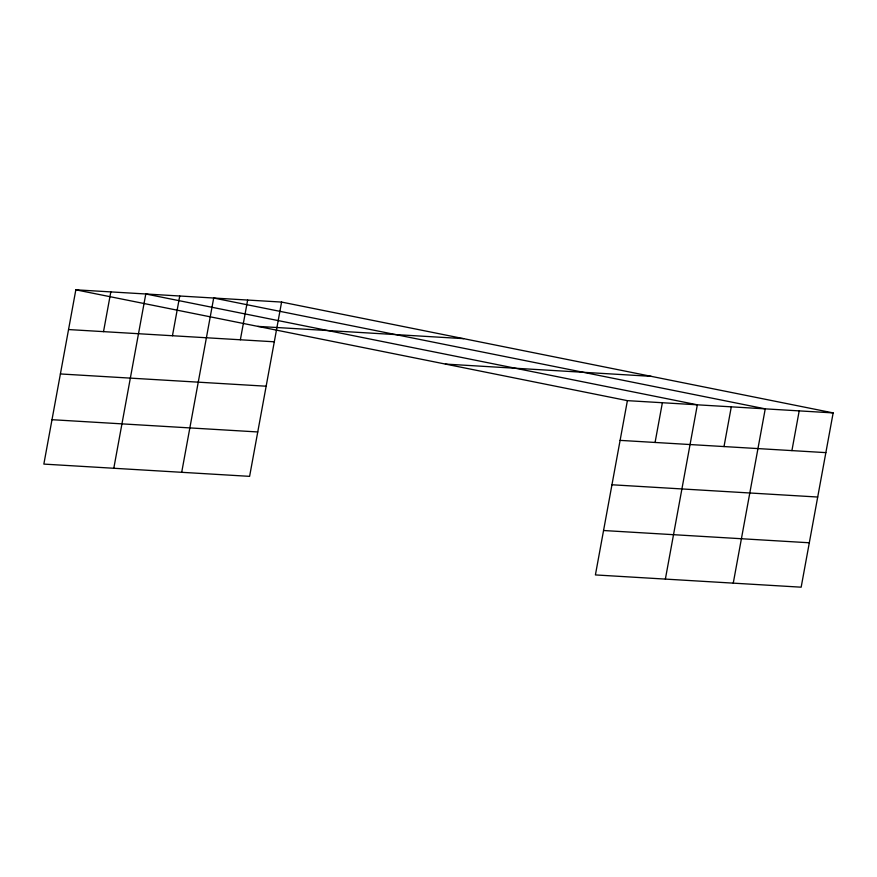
<?xml version="1.0" encoding="UTF-8"?>
<svg xmlns="http://www.w3.org/2000/svg" width="877" height="877" viewBox="0 0 877 877"><rect width="100%" height="100%" fill="white"/><g stroke="black" fill="none" stroke-linecap="round" stroke-linejoin="round"><path stroke-width="1.32" d="M281.594 302.072L75.839 289.816L43.85 464.097L249.605 476.354L281.594 302.072L833.15 412.903L801.161 587.184L595.406 574.928L627.395 400.646L833.15 412.903M103.519 331.638L110.82 291.898M113.802 468.263L145.79 293.981L697.347 404.812L665.369 579.094M172.451 335.738L179.741 296.009M181.703 472.308L213.692 298.027L765.248 408.857L733.26 583.139M240.353 339.783L247.643 300.055M655.075 442.457L662.376 402.729M724.007 446.568L731.297 406.829M791.909 450.614L799.199 410.875M257.849 326.387L463.604 338.643M68.549 329.555L274.304 341.8M445.384 364.076L651.14 376.332M60.392 373.953L266.148 386.209M620.105 440.375L825.86 452.631M51.995 419.699L257.75 431.955M611.949 484.773L817.704 497.029M603.551 530.519L809.318 542.775M75.839 289.816L627.395 400.646"/></g></svg>
